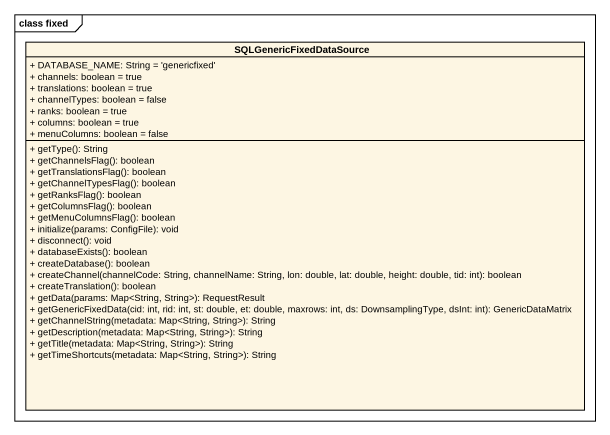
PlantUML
@startuml
mainframe class fixed
hide circle
hide empty members
skinparam classAttributeIconSize 0
class SQLGenericFixedDataSource {
  + DATABASE_NAME: String = 'genericfixed'
  + channels: boolean = true
  + translations: boolean = true
  + channelTypes: boolean = false
  + ranks: boolean = true
  + columns: boolean = true
  + menuColumns: boolean = false
  + getType(): String
  + getChannelsFlag(): boolean
  + getTranslationsFlag(): boolean
  + getChannelTypesFlag(): boolean
  + getRanksFlag(): boolean
  + getColumnsFlag(): boolean
  + getMenuColumnsFlag(): boolean
  + initialize(params: ConfigFile): void
  + disconnect(): void
  + databaseExists(): boolean
  + createDatabase(): boolean
  + createChannel(channelCode: String, channelName: String, lon: double, lat: double, height: double, tid: int): boolean
  + createTranslation(): boolean
  + getData(params: Map<String, String>): RequestResult
  + getGenericFixedData(cid: int, rid: int, st: double, et: double, maxrows: int, ds: DownsamplingType, dsInt: int): GenericDataMatrix
  + getChannelString(metadata: Map<String, String>): String
  + getDescription(metadata: Map<String, String>): String
  + getTitle(metadata: Map<String, String>): String
  + getTimeShortcuts(metadata: Map<String, String>): String
}
@enduml
